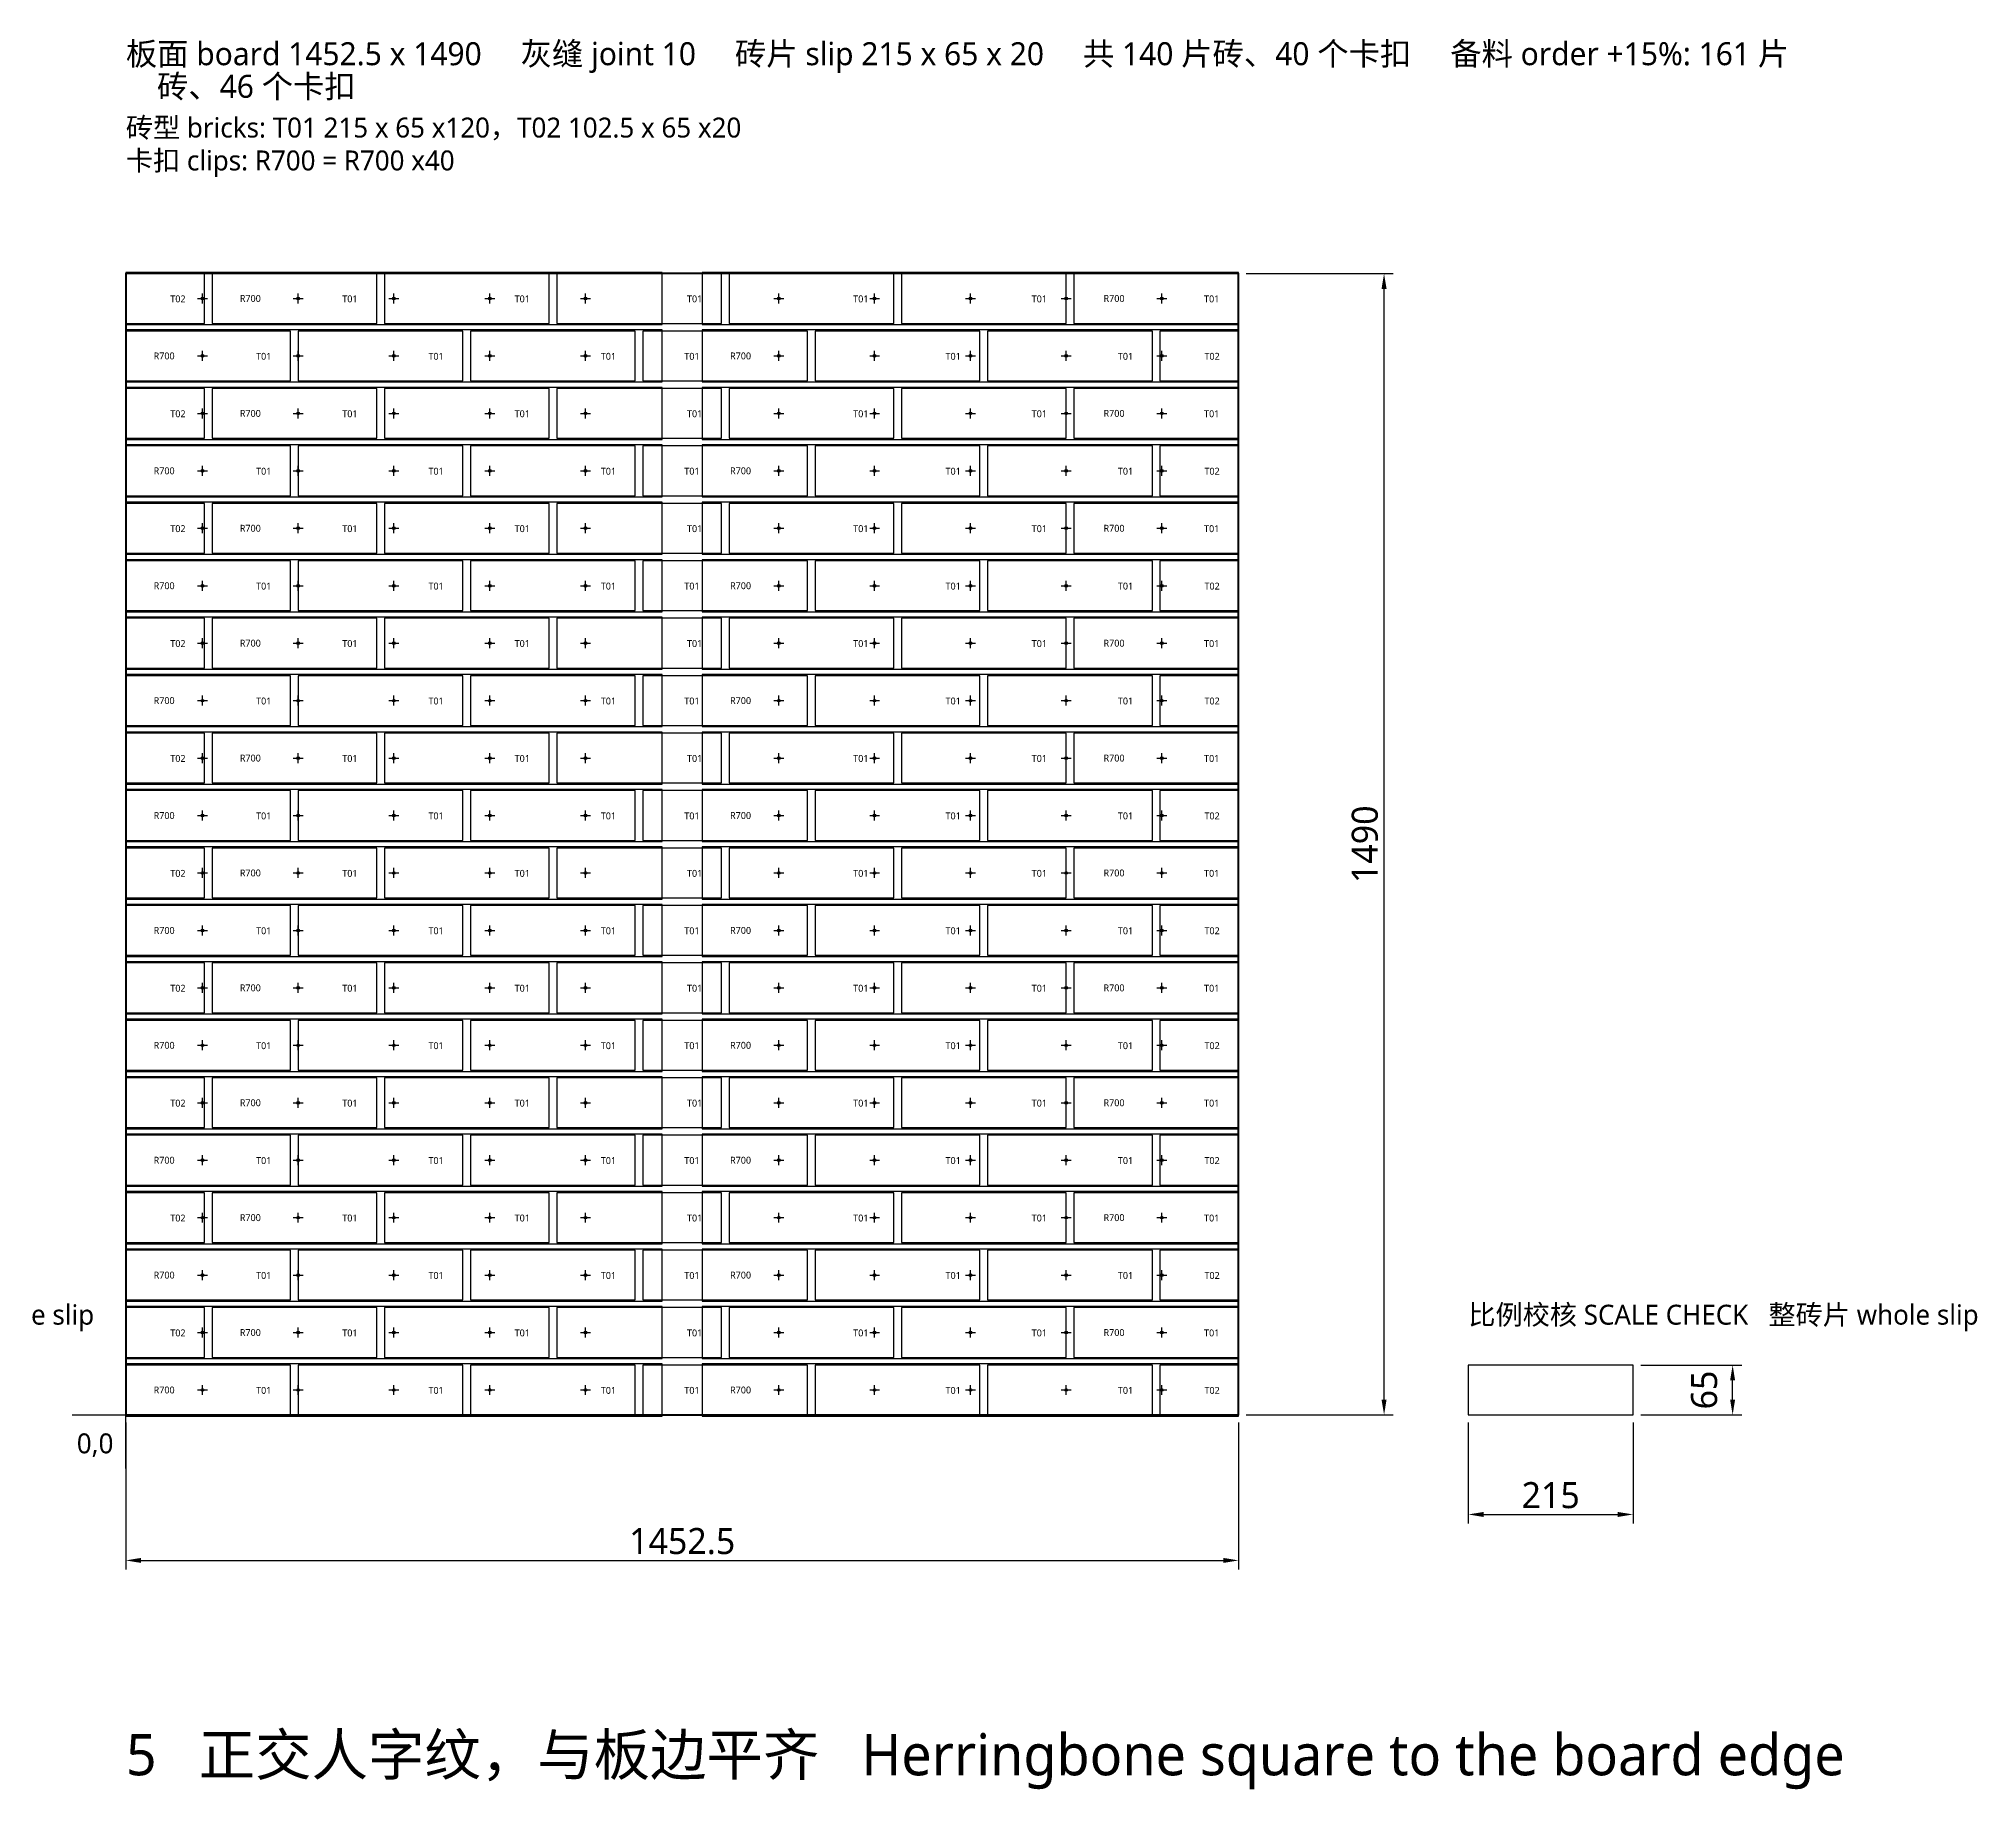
# Model space of a CAD drawing. Header units: millimetres. Extents: x -190 to 7814, y -8952 to 208.
# Drawn here: x 2459 to 4989, y -4371 to -2085 of the extents above; entities that cross this region are included whole.
import ezdxf
from ezdxf.enums import TextEntityAlignment as Align

# ---------------------------------------------------------------- set-up
doc = ezdxf.new("R2010")
doc.units = ezdxf.units.MM
for name, color, linetype in [('BOARD', 7, 'Continuous'), ('DIM', 8, 'Continuous'), ('ORIGIN', 1, 'Continuous'), ('P2_CLIP', 5, 'Continuous'), ('P2_HOLE', 1, 'Continuous'), ('P2_SLIP', 7, 'Continuous'), ('P2_TXT_B', 7, 'Continuous'), ('P2_TXT_C', 5, 'Continuous'), ('TITLE', 7, 'Continuous')]:
    doc.layers.add(name, color=color, linetype=linetype)
doc.styles.add('CN', font='msyh.ttc')
doc.dimstyles.new('MM', dxfattribs={"dimtxt": 34, "dimasz": 20, "dimexe": 12, "dimexo": 10, "dimgap": 8, "dimtad": 1, "dimdec": 1, "dimdsep": 46, "dimtxsty": 'CN', "dimcen": 2.5, "dimazin": 3, "dimtfac": 1, "dimtmove": 0, "dimatfit": 3})

msp = doc.modelspace()

# ---------------------------------------------------------------- linework, layer by layer
at = {"layer": 'BOARD', "lineweight": 50}
msp.add_lwpolyline([(2572.5, -3882), (4025, -3882), (4025, -2392), (2572.5, -2392)], close=True, dxfattribs=at)
at = {"layer": 'DIM'}
msp.add_lwpolyline([(4325, -3882), (4540, -3882), (4540, -3817), (4325, -3817)], close=True, dxfattribs=at)
at = {"layer": 'ORIGIN'}
for p, q in [((2572.5, -3952), (2572.5, -3792)), ((2502.5, -3882), (2662.5, -3882))]:
    msp.add_line(p, q, dxfattribs=at)
at = {"layer": 'P2_CLIP'}
for points in [[(2572.5, -2458.5), (3272.5, -2458.5), (3272.5, -2390.5), (2572.5, -2390.5)], [(3325, -2458.5), (4025, -2458.5), (4025, -2390.5), (3325, -2390.5)], [(2572.5, -2533.5), (3272.5, -2533.5), (3272.5, -2465.5), (2572.5, -2465.5)], [(3325, -2533.5), (4025, -2533.5), (4025, -2465.5), (3325, -2465.5)], [(2572.5, -2608.5), (3272.5, -2608.5), (3272.5, -2540.5), (2572.5, -2540.5)], [(3325, -2608.5), (4025, -2608.5), (4025, -2540.5), (3325, -2540.5)], [(2572.5, -2683.5), (3272.5, -2683.5), (3272.5, -2615.5), (2572.5, -2615.5)], [(3325, -2683.5), (4025, -2683.5), (4025, -2615.5), (3325, -2615.5)], [(2572.5, -2758.5), (3272.5, -2758.5), (3272.5, -2690.5), (2572.5, -2690.5)], [(3325, -2758.5), (4025, -2758.5), (4025, -2690.5), (3325, -2690.5)], [(2572.5, -2833.5), (3272.5, -2833.5), (3272.5, -2765.5), (2572.5, -2765.5)], [(3325, -2833.5), (4025, -2833.5), (4025, -2765.5), (3325, -2765.5)], [(2572.5, -2908.5), (3272.5, -2908.5), (3272.5, -2840.5), (2572.5, -2840.5)], [(3325, -2908.5), (4025, -2908.5), (4025, -2840.5), (3325, -2840.5)], [(2572.5, -2983.5), (3272.5, -2983.5), (3272.5, -2915.5), (2572.5, -2915.5)], [(3325, -2983.5), (4025, -2983.5), (4025, -2915.5), (3325, -2915.5)], [(2572.5, -3058.5), (3272.5, -3058.5), (3272.5, -2990.5), (2572.5, -2990.5)], [(3325, -3058.5), (4025, -3058.5), (4025, -2990.5), (3325, -2990.5)], [(2572.5, -3133.5), (3272.5, -3133.5), (3272.5, -3065.5), (2572.5, -3065.5)], [(3325, -3133.5), (4025, -3133.5), (4025, -3065.5), (3325, -3065.5)], [(2572.5, -3208.5), (3272.5, -3208.5), (3272.5, -3140.5), (2572.5, -3140.5)], [(3325, -3208.5), (4025, -3208.5), (4025, -3140.5), (3325, -3140.5)], [(2572.5, -3283.5), (3272.5, -3283.5), (3272.5, -3215.5), (2572.5, -3215.5)], [(3325, -3283.5), (4025, -3283.5), (4025, -3215.5), (3325, -3215.5)], [(2572.5, -3358.5), (3272.5, -3358.5), (3272.5, -3290.5), (2572.5, -3290.5)], [(3325, -3358.5), (4025, -3358.5), (4025, -3290.5), (3325, -3290.5)], [(2572.5, -3433.5), (3272.5, -3433.5), (3272.5, -3365.5), (2572.5, -3365.5)], [(3325, -3433.5), (4025, -3433.5), (4025, -3365.5), (3325, -3365.5)], [(2572.5, -3508.5), (3272.5, -3508.5), (3272.5, -3440.5), (2572.5, -3440.5)], [(3325, -3508.5), (4025, -3508.5), (4025, -3440.5), (3325, -3440.5)], [(2572.5, -3583.5), (3272.5, -3583.5), (3272.5, -3515.5), (2572.5, -3515.5)], [(3325, -3583.5), (4025, -3583.5), (4025, -3515.5), (3325, -3515.5)], [(2572.5, -3658.5), (3272.5, -3658.5), (3272.5, -3590.5), (2572.5, -3590.5)], [(3325, -3658.5), (4025, -3658.5), (4025, -3590.5), (3325, -3590.5)], [(2572.5, -3733.5), (3272.5, -3733.5), (3272.5, -3665.5), (2572.5, -3665.5)], [(3325, -3733.5), (4025, -3733.5), (4025, -3665.5), (3325, -3665.5)], [(2572.5, -3808.5), (3272.5, -3808.5), (3272.5, -3740.5), (2572.5, -3740.5)], [(3325, -3808.5), (4025, -3808.5), (4025, -3740.5), (3325, -3740.5)], [(2572.5, -3883.5), (3272.5, -3883.5), (3272.5, -3815.5), (2572.5, -3815.5)], [(3325, -3883.5), (4025, -3883.5), (4025, -3815.5), (3325, -3815.5)]]:
    msp.add_lwpolyline(points, close=True, dxfattribs=at)
at = {"layer": 'P2_HOLE'}
for p, q in [((2666, -2424.5), (2679, -2424.5)), ((2672.5, -2431), (2672.5, -2418)), ((2791, -2424.5), (2804, -2424.5)), ((2797.5, -2431), (2797.5, -2418)), ((2916, -2424.5), (2929, -2424.5)), ((2922.5, -2431), (2922.5, -2418)), ((3041, -2424.5), (3054, -2424.5)), ((3047.5, -2431), (3047.5, -2418)), ((3166, -2424.5), (3179, -2424.5)), ((3172.5, -2431), (3172.5, -2418)), ((3418.5, -2424.5), (3431.5, -2424.5)), ((3425, -2431), (3425, -2418)), ((3543.5, -2424.5), (3556.5, -2424.5)), ((3550, -2431), (3550, -2418)), ((3668.5, -2424.5), (3681.5, -2424.5)), ((3675, -2431), (3675, -2418)), ((3793.5, -2424.5), (3806.5, -2424.5)), ((3800, -2431), (3800, -2418)), ((3918.5, -2424.5), (3931.5, -2424.5)), ((3925, -2431), (3925, -2418)), ((2666, -2499.5), (2679, -2499.5)), ((2672.5, -2506), (2672.5, -2493)), ((2791, -2499.5), (2804, -2499.5)), ((2797.5, -2506), (2797.5, -2493)), ((2916, -2499.5), (2929, -2499.5)), ((2922.5, -2506), (2922.5, -2493)), ((3041, -2499.5), (3054, -2499.5)), ((3047.5, -2506), (3047.5, -2493)), ((3166, -2499.5), (3179, -2499.5)), ((3172.5, -2506), (3172.5, -2493)), ((3418.5, -2499.5), (3431.5, -2499.5)), ((3425, -2506), (3425, -2493)), ((3543.5, -2499.5), (3556.5, -2499.5)), ((3550, -2506), (3550, -2493)), ((3668.5, -2499.5), (3681.5, -2499.5)), ((3675, -2506), (3675, -2493)), ((3793.5, -2499.5), (3806.5, -2499.5)), ((3800, -2506), (3800, -2493)), ((3918.5, -2499.5), (3931.5, -2499.5)), ((3925, -2506), (3925, -2493)), ((2666, -2574.5), (2679, -2574.5)), ((2672.5, -2581), (2672.5, -2568)), ((2791, -2574.5), (2804, -2574.5)), ((2797.5, -2581), (2797.5, -2568)), ((2916, -2574.5), (2929, -2574.5)), ((2922.5, -2581), (2922.5, -2568)), ((3041, -2574.5), (3054, -2574.5)), ((3047.5, -2581), (3047.5, -2568)), ((3166, -2574.5), (3179, -2574.5)), ((3172.5, -2581), (3172.5, -2568)), ((3418.5, -2574.5), (3431.5, -2574.5)), ((3425, -2581), (3425, -2568)), ((3543.5, -2574.5), (3556.5, -2574.5)), ((3550, -2581), (3550, -2568)), ((3668.5, -2574.5), (3681.5, -2574.5)), ((3675, -2581), (3675, -2568)), ((3793.5, -2574.5), (3806.5, -2574.5)), ((3800, -2581), (3800, -2568)), ((3918.5, -2574.5), (3931.5, -2574.5)), ((3925, -2581), (3925, -2568)), ((2666, -2649.5), (2679, -2649.5)), ((2672.5, -2656), (2672.5, -2643)), ((2791, -2649.5), (2804, -2649.5)), ((2797.5, -2656), (2797.5, -2643)), ((2916, -2649.5), (2929, -2649.5)), ((2922.5, -2656), (2922.5, -2643)), ((3041, -2649.5), (3054, -2649.5)), ((3047.5, -2656), (3047.5, -2643)), ((3166, -2649.5), (3179, -2649.5)), ((3172.5, -2656), (3172.5, -2643)), ((3418.5, -2649.5), (3431.5, -2649.5)), ((3425, -2656), (3425, -2643)), ((3543.5, -2649.5), (3556.5, -2649.5)), ((3550, -2656), (3550, -2643)), ((3668.5, -2649.5), (3681.5, -2649.5)), ((3675, -2656), (3675, -2643)), ((3793.5, -2649.5), (3806.5, -2649.5)), ((3800, -2656), (3800, -2643)), ((3918.5, -2649.5), (3931.5, -2649.5)), ((3925, -2656), (3925, -2643)), ((2666, -2724.5), (2679, -2724.5)), ((2672.5, -2731), (2672.5, -2718)), ((2791, -2724.5), (2804, -2724.5)), ((2797.5, -2731), (2797.5, -2718)), ((2916, -2724.5), (2929, -2724.5)), ((2922.5, -2731), (2922.5, -2718)), ((3041, -2724.5), (3054, -2724.5)), ((3047.5, -2731), (3047.5, -2718)), ((3166, -2724.5), (3179, -2724.5)), ((3172.5, -2731), (3172.5, -2718)), ((3418.5, -2724.5), (3431.5, -2724.5)), ((3425, -2731), (3425, -2718)), ((3543.5, -2724.5), (3556.5, -2724.5)), ((3550, -2731), (3550, -2718)), ((3668.5, -2724.5), (3681.5, -2724.5)), ((3675, -2731), (3675, -2718)), ((3793.5, -2724.5), (3806.5, -2724.5)), ((3800, -2731), (3800, -2718)), ((3918.5, -2724.5), (3931.5, -2724.5)), ((3925, -2731), (3925, -2718)), ((2666, -2799.5), (2679, -2799.5)), ((2672.5, -2806), (2672.5, -2793)), ((2791, -2799.5), (2804, -2799.5)), ((2797.5, -2806), (2797.5, -2793)), ((2916, -2799.5), (2929, -2799.5)), ((2922.5, -2806), (2922.5, -2793)), ((3041, -2799.5), (3054, -2799.5)), ((3047.5, -2806), (3047.5, -2793)), ((3166, -2799.5), (3179, -2799.5)), ((3172.5, -2806), (3172.5, -2793)), ((3418.5, -2799.5), (3431.5, -2799.5)), ((3425, -2806), (3425, -2793)), ((3543.5, -2799.5), (3556.5, -2799.5)), ((3550, -2806), (3550, -2793)), ((3668.5, -2799.5), (3681.5, -2799.5)), ((3675, -2806), (3675, -2793)), ((3793.5, -2799.5), (3806.5, -2799.5)), ((3800, -2806), (3800, -2793)), ((3918.5, -2799.5), (3931.5, -2799.5)), ((3925, -2806), (3925, -2793)), ((2666, -2874.5), (2679, -2874.5)), ((2672.5, -2881), (2672.5, -2868)), ((2791, -2874.5), (2804, -2874.5)), ((2797.5, -2881), (2797.5, -2868)), ((2916, -2874.5), (2929, -2874.5)), ((2922.5, -2881), (2922.5, -2868)), ((3041, -2874.5), (3054, -2874.5)), ((3047.5, -2881), (3047.5, -2868)), ((3166, -2874.5), (3179, -2874.5)), ((3172.5, -2881), (3172.5, -2868)), ((3418.5, -2874.5), (3431.5, -2874.5)), ((3425, -2881), (3425, -2868)), ((3543.5, -2874.5), (3556.5, -2874.5)), ((3550, -2881), (3550, -2868)), ((3668.5, -2874.5), (3681.5, -2874.5)), ((3675, -2881), (3675, -2868)), ((3793.5, -2874.5), (3806.5, -2874.5)), ((3800, -2881), (3800, -2868)), ((3918.5, -2874.5), (3931.5, -2874.5)), ((3925, -2881), (3925, -2868)), ((2666, -2949.5), (2679, -2949.5)), ((2672.5, -2956), (2672.5, -2943)), ((2791, -2949.5), (2804, -2949.5)), ((2797.5, -2956), (2797.5, -2943)), ((2916, -2949.5), (2929, -2949.5)), ((2922.5, -2956), (2922.5, -2943)), ((3041, -2949.5), (3054, -2949.5)), ((3047.5, -2956), (3047.5, -2943)), ((3166, -2949.5), (3179, -2949.5)), ((3172.5, -2956), (3172.5, -2943)), ((3418.5, -2949.5), (3431.5, -2949.5)), ((3425, -2956), (3425, -2943)), ((3543.5, -2949.5), (3556.5, -2949.5)), ((3550, -2956), (3550, -2943)), ((3668.5, -2949.5), (3681.5, -2949.5)), ((3675, -2956), (3675, -2943)), ((3793.5, -2949.5), (3806.5, -2949.5)), ((3800, -2956), (3800, -2943)), ((3918.5, -2949.5), (3931.5, -2949.5)), ((3925, -2956), (3925, -2943)), ((2666, -3024.5), (2679, -3024.5)), ((2672.5, -3031), (2672.5, -3018)), ((2791, -3024.5), (2804, -3024.5)), ((2797.5, -3031), (2797.5, -3018)), ((2916, -3024.5), (2929, -3024.5)), ((2922.5, -3031), (2922.5, -3018)), ((3041, -3024.5), (3054, -3024.5)), ((3047.5, -3031), (3047.5, -3018)), ((3166, -3024.5), (3179, -3024.5)), ((3172.5, -3031), (3172.5, -3018)), ((3418.5, -3024.5), (3431.5, -3024.5)), ((3425, -3031), (3425, -3018)), ((3543.5, -3024.5), (3556.5, -3024.5)), ((3550, -3031), (3550, -3018)), ((3668.5, -3024.5), (3681.5, -3024.5)), ((3675, -3031), (3675, -3018)), ((3793.5, -3024.5), (3806.5, -3024.5)), ((3800, -3031), (3800, -3018)), ((3918.5, -3024.5), (3931.5, -3024.5)), ((3925, -3031), (3925, -3018)), ((2666, -3099.5), (2679, -3099.5)), ((2672.5, -3106), (2672.5, -3093)), ((2791, -3099.5), (2804, -3099.5)), ((2797.5, -3106), (2797.5, -3093)), ((2916, -3099.5), (2929, -3099.5)), ((2922.5, -3106), (2922.5, -3093)), ((3041, -3099.5), (3054, -3099.5)), ((3047.5, -3106), (3047.5, -3093)), ((3166, -3099.5), (3179, -3099.5)), ((3172.5, -3106), (3172.5, -3093)), ((3418.5, -3099.5), (3431.5, -3099.5)), ((3425, -3106), (3425, -3093)), ((3543.5, -3099.5), (3556.5, -3099.5)), ((3550, -3106), (3550, -3093)), ((3668.5, -3099.5), (3681.5, -3099.5)), ((3675, -3106), (3675, -3093)), ((3793.5, -3099.5), (3806.5, -3099.5)), ((3800, -3106), (3800, -3093)), ((3918.5, -3099.5), (3931.5, -3099.5)), ((3925, -3106), (3925, -3093)), ((2666, -3174.5), (2679, -3174.5)), ((2672.5, -3181), (2672.5, -3168)), ((2791, -3174.5), (2804, -3174.5)), ((2797.5, -3181), (2797.5, -3168)), ((2916, -3174.5), (2929, -3174.5)), ((2922.5, -3181), (2922.5, -3168)), ((3041, -3174.5), (3054, -3174.5)), ((3047.5, -3181), (3047.5, -3168)), ((3166, -3174.5), (3179, -3174.5)), ((3172.5, -3181), (3172.5, -3168)), ((3418.5, -3174.5), (3431.5, -3174.5)), ((3425, -3181), (3425, -3168)), ((3543.5, -3174.5), (3556.5, -3174.5)), ((3550, -3181), (3550, -3168)), ((3668.5, -3174.5), (3681.5, -3174.5)), ((3675, -3181), (3675, -3168)), ((3793.5, -3174.5), (3806.5, -3174.5)), ((3800, -3181), (3800, -3168)), ((3918.5, -3174.5), (3931.5, -3174.5)), ((3925, -3181), (3925, -3168)), ((2666, -3249.5), (2679, -3249.5)), ((2672.5, -3256), (2672.5, -3243)), ((2791, -3249.5), (2804, -3249.5)), ((2797.5, -3256), (2797.5, -3243)), ((2916, -3249.5), (2929, -3249.5)), ((2922.5, -3256), (2922.5, -3243)), ((3041, -3249.5), (3054, -3249.5)), ((3047.5, -3256), (3047.5, -3243)), ((3166, -3249.5), (3179, -3249.5)), ((3172.5, -3256), (3172.5, -3243)), ((3418.5, -3249.5), (3431.5, -3249.5)), ((3425, -3256), (3425, -3243)), ((3543.5, -3249.5), (3556.5, -3249.5)), ((3550, -3256), (3550, -3243)), ((3668.5, -3249.5), (3681.5, -3249.5)), ((3675, -3256), (3675, -3243)), ((3793.5, -3249.5), (3806.5, -3249.5)), ((3800, -3256), (3800, -3243)), ((3918.5, -3249.5), (3931.5, -3249.5)), ((3925, -3256), (3925, -3243)), ((2666, -3324.5), (2679, -3324.5)), ((2672.5, -3331), (2672.5, -3318)), ((2791, -3324.5), (2804, -3324.5)), ((2797.5, -3331), (2797.5, -3318)), ((2916, -3324.5), (2929, -3324.5)), ((2922.5, -3331), (2922.5, -3318)), ((3041, -3324.5), (3054, -3324.5)), ((3047.5, -3331), (3047.5, -3318)), ((3166, -3324.5), (3179, -3324.5)), ((3172.5, -3331), (3172.5, -3318)), ((3418.5, -3324.5), (3431.5, -3324.5)), ((3425, -3331), (3425, -3318)), ((3543.5, -3324.5), (3556.5, -3324.5)), ((3550, -3331), (3550, -3318)), ((3668.5, -3324.5), (3681.5, -3324.5)), ((3675, -3331), (3675, -3318)), ((3793.5, -3324.5), (3806.5, -3324.5)), ((3800, -3331), (3800, -3318)), ((3918.5, -3324.5), (3931.5, -3324.5)), ((3925, -3331), (3925, -3318)), ((2666, -3399.5), (2679, -3399.5)), ((2672.5, -3406), (2672.5, -3393)), ((2791, -3399.5), (2804, -3399.5)), ((2797.5, -3406), (2797.5, -3393)), ((2916, -3399.5), (2929, -3399.5)), ((2922.5, -3406), (2922.5, -3393)), ((3041, -3399.5), (3054, -3399.5)), ((3047.5, -3406), (3047.5, -3393)), ((3166, -3399.5), (3179, -3399.5)), ((3172.5, -3406), (3172.5, -3393)), ((3418.5, -3399.5), (3431.5, -3399.5)), ((3425, -3406), (3425, -3393)), ((3543.5, -3399.5), (3556.5, -3399.5)), ((3550, -3406), (3550, -3393)), ((3668.5, -3399.5), (3681.5, -3399.5)), ((3675, -3406), (3675, -3393)), ((3793.5, -3399.5), (3806.5, -3399.5)), ((3800, -3406), (3800, -3393)), ((3918.5, -3399.5), (3931.5, -3399.5)), ((3925, -3406), (3925, -3393)), ((2666, -3474.5), (2679, -3474.5)), ((2672.5, -3481), (2672.5, -3468)), ((2791, -3474.5), (2804, -3474.5)), ((2797.5, -3481), (2797.5, -3468)), ((2916, -3474.5), (2929, -3474.5)), ((2922.5, -3481), (2922.5, -3468)), ((3041, -3474.5), (3054, -3474.5)), ((3047.5, -3481), (3047.5, -3468)), ((3166, -3474.5), (3179, -3474.5)), ((3172.5, -3481), (3172.5, -3468)), ((3418.5, -3474.5), (3431.5, -3474.5)), ((3425, -3481), (3425, -3468)), ((3543.5, -3474.5), (3556.5, -3474.5)), ((3550, -3481), (3550, -3468)), ((3668.5, -3474.5), (3681.5, -3474.5)), ((3675, -3481), (3675, -3468)), ((3793.5, -3474.5), (3806.5, -3474.5)), ((3800, -3481), (3800, -3468)), ((3918.5, -3474.5), (3931.5, -3474.5)), ((3925, -3481), (3925, -3468)), ((2666, -3549.5), (2679, -3549.5)), ((2672.5, -3556), (2672.5, -3543)), ((2791, -3549.5), (2804, -3549.5)), ((2797.5, -3556), (2797.5, -3543)), ((2916, -3549.5), (2929, -3549.5)), ((2922.5, -3556), (2922.5, -3543)), ((3041, -3549.5), (3054, -3549.5)), ((3047.5, -3556), (3047.5, -3543)), ((3166, -3549.5), (3179, -3549.5)), ((3172.5, -3556), (3172.5, -3543)), ((3418.5, -3549.5), (3431.5, -3549.5)), ((3425, -3556), (3425, -3543)), ((3543.5, -3549.5), (3556.5, -3549.5)), ((3550, -3556), (3550, -3543)), ((3668.5, -3549.5), (3681.5, -3549.5)), ((3675, -3556), (3675, -3543)), ((3793.5, -3549.5), (3806.5, -3549.5)), ((3800, -3556), (3800, -3543)), ((3918.5, -3549.5), (3931.5, -3549.5)), ((3925, -3556), (3925, -3543)), ((2672.5, -3631), (2672.5, -3618)), ((2797.5, -3631), (2797.5, -3618)), ((2922.5, -3631), (2922.5, -3618)), ((3047.5, -3631), (3047.5, -3618)), ((3172.5, -3631), (3172.5, -3618)), ((3425, -3631), (3425, -3618)), ((3550, -3631), (3550, -3618)), ((3675, -3631), (3675, -3618)), ((3800, -3631), (3800, -3618)), ((3925, -3631), (3925, -3618)), ((2666, -3624.5), (2679, -3624.5)), ((2791, -3624.5), (2804, -3624.5)), ((2916, -3624.5), (2929, -3624.5)), ((3041, -3624.5), (3054, -3624.5)), ((3166, -3624.5), (3179, -3624.5)), ((3418.5, -3624.5), (3431.5, -3624.5)), ((3543.5, -3624.5), (3556.5, -3624.5)), ((3668.5, -3624.5), (3681.5, -3624.5)), ((3793.5, -3624.5), (3806.5, -3624.5)), ((3918.5, -3624.5), (3931.5, -3624.5)), ((2672.5, -3706), (2672.5, -3693)), ((2797.5, -3706), (2797.5, -3693)), ((2922.5, -3706), (2922.5, -3693)), ((3047.5, -3706), (3047.5, -3693)), ((3172.5, -3706), (3172.5, -3693)), ((3425, -3706), (3425, -3693)), ((3550, -3706), (3550, -3693)), ((3675, -3706), (3675, -3693)), ((3800, -3706), (3800, -3693)), ((3925, -3706), (3925, -3693)), ((2666, -3699.5), (2679, -3699.5)), ((2791, -3699.5), (2804, -3699.5)), ((2916, -3699.5), (2929, -3699.5)), ((3041, -3699.5), (3054, -3699.5)), ((3166, -3699.5), (3179, -3699.5)), ((3418.5, -3699.5), (3431.5, -3699.5)), ((3543.5, -3699.5), (3556.5, -3699.5)), ((3668.5, -3699.5), (3681.5, -3699.5)), ((3793.5, -3699.5), (3806.5, -3699.5)), ((3918.5, -3699.5), (3931.5, -3699.5)), ((2672.5, -3781), (2672.5, -3768)), ((2797.5, -3781), (2797.5, -3768)), ((2922.5, -3781), (2922.5, -3768)), ((3047.5, -3781), (3047.5, -3768)), ((3172.5, -3781), (3172.5, -3768)), ((3425, -3781), (3425, -3768)), ((3550, -3781), (3550, -3768)), ((3675, -3781), (3675, -3768)), ((3800, -3781), (3800, -3768)), ((3925, -3781), (3925, -3768)), ((2666, -3774.5), (2679, -3774.5)), ((2791, -3774.5), (2804, -3774.5)), ((2916, -3774.5), (2929, -3774.5)), ((3041, -3774.5), (3054, -3774.5)), ((3166, -3774.5), (3179, -3774.5)), ((3418.5, -3774.5), (3431.5, -3774.5)), ((3543.5, -3774.5), (3556.5, -3774.5)), ((3668.5, -3774.5), (3681.5, -3774.5)), ((3793.5, -3774.5), (3806.5, -3774.5)), ((3918.5, -3774.5), (3931.5, -3774.5)), ((2672.5, -3856), (2672.5, -3843)), ((2797.5, -3856), (2797.5, -3843)), ((2922.5, -3856), (2922.5, -3843)), ((3047.5, -3856), (3047.5, -3843)), ((3172.5, -3856), (3172.5, -3843)), ((3425, -3856), (3425, -3843)), ((3550, -3856), (3550, -3843)), ((3675, -3856), (3675, -3843)), ((3800, -3856), (3800, -3843)), ((3925, -3856), (3925, -3843)), ((2666, -3849.5), (2679, -3849.5)), ((2791, -3849.5), (2804, -3849.5)), ((2916, -3849.5), (2929, -3849.5)), ((3041, -3849.5), (3054, -3849.5)), ((3166, -3849.5), (3179, -3849.5)), ((3418.5, -3849.5), (3431.5, -3849.5)), ((3543.5, -3849.5), (3556.5, -3849.5)), ((3668.5, -3849.5), (3681.5, -3849.5)), ((3793.5, -3849.5), (3806.5, -3849.5)), ((3918.5, -3849.5), (3931.5, -3849.5))]:
    msp.add_line(p, q, dxfattribs=at)
for centre in [(2672.5, -2424.5), (2797.5, -2424.5), (2922.5, -2424.5), (3047.5, -2424.5), (3172.5, -2424.5), (3425, -2424.5), (3550, -2424.5), (3675, -2424.5), (3800, -2424.5), (3925, -2424.5), (2672.5, -2499.5), (2797.5, -2499.5), (2922.5, -2499.5), (3047.5, -2499.5), (3172.5, -2499.5), (3425, -2499.5), (3550, -2499.5), (3675, -2499.5), (3800, -2499.5), (3925, -2499.5), (2672.5, -2574.5), (2797.5, -2574.5), (2922.5, -2574.5), (3047.5, -2574.5), (3172.5, -2574.5), (3425, -2574.5), (3550, -2574.5), (3675, -2574.5), (3800, -2574.5), (3925, -2574.5), (2672.5, -2649.5), (2797.5, -2649.5), (2922.5, -2649.5), (3047.5, -2649.5), (3172.5, -2649.5), (3425, -2649.5), (3550, -2649.5), (3675, -2649.5), (3800, -2649.5), (3925, -2649.5), (2672.5, -2724.5), (2797.5, -2724.5), (2922.5, -2724.5), (3047.5, -2724.5), (3172.5, -2724.5), (3425, -2724.5), (3550, -2724.5), (3675, -2724.5), (3800, -2724.5), (3925, -2724.5), (2672.5, -2799.5), (2797.5, -2799.5), (2922.5, -2799.5), (3047.5, -2799.5), (3172.5, -2799.5), (3425, -2799.5), (3550, -2799.5), (3675, -2799.5), (3800, -2799.5), (3925, -2799.5), (2672.5, -2874.5), (2797.5, -2874.5), (2922.5, -2874.5), (3047.5, -2874.5), (3172.5, -2874.5), (3425, -2874.5), (3550, -2874.5), (3675, -2874.5), (3800, -2874.5), (3925, -2874.5), (2672.5, -2949.5), (2797.5, -2949.5), (2922.5, -2949.5), (3047.5, -2949.5), (3172.5, -2949.5), (3425, -2949.5), (3550, -2949.5), (3675, -2949.5), (3800, -2949.5), (3925, -2949.5), (2672.5, -3024.5), (2797.5, -3024.5), (2922.5, -3024.5), (3047.5, -3024.5), (3172.5, -3024.5), (3425, -3024.5), (3550, -3024.5), (3675, -3024.5), (3800, -3024.5), (3925, -3024.5), (2672.5, -3099.5), (2797.5, -3099.5), (2922.5, -3099.5), (3047.5, -3099.5), (3172.5, -3099.5), (3425, -3099.5), (3550, -3099.5), (3675, -3099.5), (3800, -3099.5), (3925, -3099.5), (2672.5, -3174.5), (2797.5, -3174.5), (2922.5, -3174.5), (3047.5, -3174.5), (3172.5, -3174.5), (3425, -3174.5), (3550, -3174.5), (3675, -3174.5), (3800, -3174.5), (3925, -3174.5), (2672.5, -3249.5), (2797.5, -3249.5), (2922.5, -3249.5), (3047.5, -3249.5), (3172.5, -3249.5), (3425, -3249.5), (3550, -3249.5), (3675, -3249.5), (3800, -3249.5), (3925, -3249.5), (2672.5, -3324.5), (2797.5, -3324.5), (2922.5, -3324.5), (3047.5, -3324.5), (3172.5, -3324.5), (3425, -3324.5), (3550, -3324.5), (3675, -3324.5), (3800, -3324.5), (3925, -3324.5), (2672.5, -3399.5), (2797.5, -3399.5), (2922.5, -3399.5), (3047.5, -3399.5), (3172.5, -3399.5), (3425, -3399.5), (3550, -3399.5), (3675, -3399.5), (3800, -3399.5), (3925, -3399.5), (2672.5, -3474.5), (2797.5, -3474.5), (2922.5, -3474.5), (3047.5, -3474.5), (3172.5, -3474.5), (3425, -3474.5), (3550, -3474.5), (3675, -3474.5), (3800, -3474.5), (3925, -3474.5), (2672.5, -3549.5), (2797.5, -3549.5), (2922.5, -3549.5), (3047.5, -3549.5), (3172.5, -3549.5), (3425, -3549.5), (3550, -3549.5), (3675, -3549.5), (3800, -3549.5), (3925, -3549.5), (2672.5, -3624.5), (2797.5, -3624.5), (2922.5, -3624.5), (3047.5, -3624.5), (3172.5, -3624.5), (3425, -3624.5), (3550, -3624.5), (3675, -3624.5), (3800, -3624.5), (3925, -3624.5), (2672.5, -3699.5), (2797.5, -3699.5), (2922.5, -3699.5), (3047.5, -3699.5), (3172.5, -3699.5), (3425, -3699.5), (3550, -3699.5), (3675, -3699.5), (3800, -3699.5), (3925, -3699.5), (2672.5, -3774.5), (2797.5, -3774.5), (2922.5, -3774.5), (3047.5, -3774.5), (3172.5, -3774.5), (3425, -3774.5), (3550, -3774.5), (3675, -3774.5), (3800, -3774.5), (3925, -3774.5), (2672.5, -3849.5), (2797.5, -3849.5), (2922.5, -3849.5), (3047.5, -3849.5), (3172.5, -3849.5), (3425, -3849.5), (3550, -3849.5), (3675, -3849.5), (3800, -3849.5), (3925, -3849.5)]:
    msp.add_circle(centre, 1.75, dxfattribs=at)
at = {"layer": 'P2_SLIP'}
for points in [[(2572.5, -2457), (2675, -2457), (2675, -2392), (2572.5, -2392)], [(2685, -2457), (2900, -2457), (2900, -2392), (2685, -2392)], [(2910, -2457), (3125, -2457), (3125, -2392), (2910, -2392)], [(3135, -2457), (3350, -2457), (3350, -2392), (3135, -2392)], [(3360, -2457), (3575, -2457), (3575, -2392), (3360, -2392)], [(3585, -2457), (3800, -2457), (3800, -2392), (3585, -2392)], [(3810, -2457), (4025, -2457), (4025, -2392), (3810, -2392)], [(2572.5, -2532), (2787.5, -2532), (2787.5, -2467), (2572.5, -2467)], [(2797.5, -2532), (3012.5, -2532), (3012.5, -2467), (2797.5, -2467)], [(3022.5, -2532), (3237.5, -2532), (3237.5, -2467), (3022.5, -2467)], [(3247.5, -2532), (3462.5, -2532), (3462.5, -2467), (3247.5, -2467)], [(3472.5, -2532), (3687.5, -2532), (3687.5, -2467), (3472.5, -2467)], [(3697.5, -2532), (3912.5, -2532), (3912.5, -2467), (3697.5, -2467)], [(3922.5, -2532), (4025, -2532), (4025, -2467), (3922.5, -2467)], [(2572.5, -2607), (2675, -2607), (2675, -2542), (2572.5, -2542)], [(2685, -2607), (2900, -2607), (2900, -2542), (2685, -2542)], [(2910, -2607), (3125, -2607), (3125, -2542), (2910, -2542)], [(3135, -2607), (3350, -2607), (3350, -2542), (3135, -2542)], [(3360, -2607), (3575, -2607), (3575, -2542), (3360, -2542)], [(3585, -2607), (3800, -2607), (3800, -2542), (3585, -2542)], [(3810, -2607), (4025, -2607), (4025, -2542), (3810, -2542)], [(2572.5, -2682), (2787.5, -2682), (2787.5, -2617), (2572.5, -2617)], [(2797.5, -2682), (3012.5, -2682), (3012.5, -2617), (2797.5, -2617)], [(3022.5, -2682), (3237.5, -2682), (3237.5, -2617), (3022.5, -2617)], [(3247.5, -2682), (3462.5, -2682), (3462.5, -2617), (3247.5, -2617)], [(3472.5, -2682), (3687.5, -2682), (3687.5, -2617), (3472.5, -2617)], [(3697.5, -2682), (3912.5, -2682), (3912.5, -2617), (3697.5, -2617)], [(3922.5, -2682), (4025, -2682), (4025, -2617), (3922.5, -2617)], [(2572.5, -2757), (2675, -2757), (2675, -2692), (2572.5, -2692)], [(2685, -2757), (2900, -2757), (2900, -2692), (2685, -2692)], [(2910, -2757), (3125, -2757), (3125, -2692), (2910, -2692)], [(3135, -2757), (3350, -2757), (3350, -2692), (3135, -2692)], [(3360, -2757), (3575, -2757), (3575, -2692), (3360, -2692)], [(3585, -2757), (3800, -2757), (3800, -2692), (3585, -2692)], [(3810, -2757), (4025, -2757), (4025, -2692), (3810, -2692)], [(2572.5, -2832), (2787.5, -2832), (2787.5, -2767), (2572.5, -2767)], [(2797.5, -2832), (3012.5, -2832), (3012.5, -2767), (2797.5, -2767)], [(3022.5, -2832), (3237.5, -2832), (3237.5, -2767), (3022.5, -2767)], [(3247.5, -2832), (3462.5, -2832), (3462.5, -2767), (3247.5, -2767)], [(3472.5, -2832), (3687.5, -2832), (3687.5, -2767), (3472.5, -2767)], [(3697.5, -2832), (3912.5, -2832), (3912.5, -2767), (3697.5, -2767)], [(3922.5, -2832), (4025, -2832), (4025, -2767), (3922.5, -2767)], [(2572.5, -2907), (2675, -2907), (2675, -2842), (2572.5, -2842)], [(2685, -2907), (2900, -2907), (2900, -2842), (2685, -2842)], [(2910, -2907), (3125, -2907), (3125, -2842), (2910, -2842)], [(3135, -2907), (3350, -2907), (3350, -2842), (3135, -2842)], [(3360, -2907), (3575, -2907), (3575, -2842), (3360, -2842)], [(3585, -2907), (3800, -2907), (3800, -2842), (3585, -2842)], [(3810, -2907), (4025, -2907), (4025, -2842), (3810, -2842)], [(2572.5, -2982), (2787.5, -2982), (2787.5, -2917), (2572.5, -2917)], [(2797.5, -2982), (3012.5, -2982), (3012.5, -2917), (2797.5, -2917)], [(3022.5, -2982), (3237.5, -2982), (3237.5, -2917), (3022.5, -2917)], [(3247.5, -2982), (3462.5, -2982), (3462.5, -2917), (3247.5, -2917)], [(3472.5, -2982), (3687.5, -2982), (3687.5, -2917), (3472.5, -2917)], [(3697.5, -2982), (3912.5, -2982), (3912.5, -2917), (3697.5, -2917)], [(3922.5, -2982), (4025, -2982), (4025, -2917), (3922.5, -2917)], [(2572.5, -3057), (2675, -3057), (2675, -2992), (2572.5, -2992)], [(2685, -3057), (2900, -3057), (2900, -2992), (2685, -2992)], [(2910, -3057), (3125, -3057), (3125, -2992), (2910, -2992)], [(3135, -3057), (3350, -3057), (3350, -2992), (3135, -2992)], [(3360, -3057), (3575, -3057), (3575, -2992), (3360, -2992)], [(3585, -3057), (3800, -3057), (3800, -2992), (3585, -2992)], [(3810, -3057), (4025, -3057), (4025, -2992), (3810, -2992)], [(2572.5, -3132), (2787.5, -3132), (2787.5, -3067), (2572.5, -3067)], [(2797.5, -3132), (3012.5, -3132), (3012.5, -3067), (2797.5, -3067)], [(3022.5, -3132), (3237.5, -3132), (3237.5, -3067), (3022.5, -3067)], [(3247.5, -3132), (3462.5, -3132), (3462.5, -3067), (3247.5, -3067)], [(3472.5, -3132), (3687.5, -3132), (3687.5, -3067), (3472.5, -3067)], [(3697.5, -3132), (3912.5, -3132), (3912.5, -3067), (3697.5, -3067)], [(3922.5, -3132), (4025, -3132), (4025, -3067), (3922.5, -3067)], [(2572.5, -3207), (2675, -3207), (2675, -3142), (2572.5, -3142)], [(2685, -3207), (2900, -3207), (2900, -3142), (2685, -3142)], [(2910, -3207), (3125, -3207), (3125, -3142), (2910, -3142)], [(3135, -3207), (3350, -3207), (3350, -3142), (3135, -3142)], [(3360, -3207), (3575, -3207), (3575, -3142), (3360, -3142)], [(3585, -3207), (3800, -3207), (3800, -3142), (3585, -3142)], [(3810, -3207), (4025, -3207), (4025, -3142), (3810, -3142)], [(2572.5, -3282), (2787.5, -3282), (2787.5, -3217), (2572.5, -3217)], [(2797.5, -3282), (3012.5, -3282), (3012.5, -3217), (2797.5, -3217)], [(3022.5, -3282), (3237.5, -3282), (3237.5, -3217), (3022.5, -3217)], [(3247.5, -3282), (3462.5, -3282), (3462.5, -3217), (3247.5, -3217)], [(3472.5, -3282), (3687.5, -3282), (3687.5, -3217), (3472.5, -3217)], [(3697.5, -3282), (3912.5, -3282), (3912.5, -3217), (3697.5, -3217)], [(3922.5, -3282), (4025, -3282), (4025, -3217), (3922.5, -3217)], [(2572.5, -3357), (2675, -3357), (2675, -3292), (2572.5, -3292)], [(2685, -3357), (2900, -3357), (2900, -3292), (2685, -3292)], [(2910, -3357), (3125, -3357), (3125, -3292), (2910, -3292)], [(3135, -3357), (3350, -3357), (3350, -3292), (3135, -3292)], [(3360, -3357), (3575, -3357), (3575, -3292), (3360, -3292)], [(3585, -3357), (3800, -3357), (3800, -3292), (3585, -3292)], [(3810, -3357), (4025, -3357), (4025, -3292), (3810, -3292)], [(2572.5, -3432), (2787.5, -3432), (2787.5, -3367), (2572.5, -3367)], [(2797.5, -3432), (3012.5, -3432), (3012.5, -3367), (2797.5, -3367)], [(3022.5, -3432), (3237.5, -3432), (3237.5, -3367), (3022.5, -3367)], [(3247.5, -3432), (3462.5, -3432), (3462.5, -3367), (3247.5, -3367)], [(3472.5, -3432), (3687.5, -3432), (3687.5, -3367), (3472.5, -3367)], [(3697.5, -3432), (3912.5, -3432), (3912.5, -3367), (3697.5, -3367)], [(3922.5, -3432), (4025, -3432), (4025, -3367), (3922.5, -3367)], [(2572.5, -3507), (2675, -3507), (2675, -3442), (2572.5, -3442)], [(2685, -3507), (2900, -3507), (2900, -3442), (2685, -3442)], [(2910, -3507), (3125, -3507), (3125, -3442), (2910, -3442)], [(3135, -3507), (3350, -3507), (3350, -3442), (3135, -3442)], [(3360, -3507), (3575, -3507), (3575, -3442), (3360, -3442)], [(3585, -3507), (3800, -3507), (3800, -3442), (3585, -3442)], [(3810, -3507), (4025, -3507), (4025, -3442), (3810, -3442)], [(2572.5, -3582), (2787.5, -3582), (2787.5, -3517), (2572.5, -3517)], [(2797.5, -3582), (3012.5, -3582), (3012.5, -3517), (2797.5, -3517)], [(3022.5, -3582), (3237.5, -3582), (3237.5, -3517), (3022.5, -3517)], [(3247.5, -3582), (3462.5, -3582), (3462.5, -3517), (3247.5, -3517)], [(3472.5, -3582), (3687.5, -3582), (3687.5, -3517), (3472.5, -3517)], [(3697.5, -3582), (3912.5, -3582), (3912.5, -3517), (3697.5, -3517)], [(3922.5, -3582), (4025, -3582), (4025, -3517), (3922.5, -3517)], [(2572.5, -3657), (2675, -3657), (2675, -3592), (2572.5, -3592)], [(2685, -3657), (2900, -3657), (2900, -3592), (2685, -3592)], [(2910, -3657), (3125, -3657), (3125, -3592), (2910, -3592)], [(3135, -3657), (3350, -3657), (3350, -3592), (3135, -3592)], [(3360, -3657), (3575, -3657), (3575, -3592), (3360, -3592)], [(3585, -3657), (3800, -3657), (3800, -3592), (3585, -3592)], [(3810, -3657), (4025, -3657), (4025, -3592), (3810, -3592)], [(2572.5, -3732), (2787.5, -3732), (2787.5, -3667), (2572.5, -3667)], [(2797.5, -3732), (3012.5, -3732), (3012.5, -3667), (2797.5, -3667)], [(3022.5, -3732), (3237.5, -3732), (3237.5, -3667), (3022.5, -3667)], [(3247.5, -3732), (3462.5, -3732), (3462.5, -3667), (3247.5, -3667)], [(3472.5, -3732), (3687.5, -3732), (3687.5, -3667), (3472.5, -3667)], [(3697.5, -3732), (3912.5, -3732), (3912.5, -3667), (3697.5, -3667)], [(3922.5, -3732), (4025, -3732), (4025, -3667), (3922.5, -3667)], [(2572.5, -3807), (2675, -3807), (2675, -3742), (2572.5, -3742)], [(2685, -3807), (2900, -3807), (2900, -3742), (2685, -3742)], [(2910, -3807), (3125, -3807), (3125, -3742), (2910, -3742)], [(3135, -3807), (3350, -3807), (3350, -3742), (3135, -3742)], [(3360, -3807), (3575, -3807), (3575, -3742), (3360, -3742)], [(3585, -3807), (3800, -3807), (3800, -3742), (3585, -3742)], [(3810, -3807), (4025, -3807), (4025, -3742), (3810, -3742)], [(2572.5, -3882), (2787.5, -3882), (2787.5, -3817), (2572.5, -3817)], [(2797.5, -3882), (3012.5, -3882), (3012.5, -3817), (2797.5, -3817)], [(3022.5, -3882), (3237.5, -3882), (3237.5, -3817), (3022.5, -3817)], [(3247.5, -3882), (3462.5, -3882), (3462.5, -3817), (3247.5, -3817)], [(3472.5, -3882), (3687.5, -3882), (3687.5, -3817), (3472.5, -3817)], [(3697.5, -3882), (3912.5, -3882), (3912.5, -3817), (3697.5, -3817)], [(3922.5, -3882), (4025, -3882), (4025, -3817), (3922.5, -3817)]]:
    msp.add_lwpolyline(points, close=True, dxfattribs=at)

# ---------------------------------------------------------------- texts
at = {"layer": 'DIM', "style": 'CN'}
for p in [(1865, -3772), (4325, -3772)]:
    msp.add_text('比例校核 SCALE CHECK   整砖片 whole slip', height=26, dxfattribs=at).set_placement(p, align=Align.BOTTOM_LEFT)
at = {"layer": 'ORIGIN', "style": 'CN'}
msp.add_text('0,0', height=26, dxfattribs=at).set_placement((2508.5, -3940), align=Align.BOTTOM_LEFT)
at = {"layer": 'P2_TXT_B', "style": 'CN'}
for s, p in [('T02', (2640.5, -2425)), ('T01', (2865, -2425)), ('T01', (3090, -2425)), ('T01', (3315, -2425)), ('T01', (3532, -2425)), ('T01', (3765, -2425)), ('T01', (3990, -2425)), ('T01', (2752.5, -2500)), ('T01', (2977.5, -2500)), ('T01', (3202.5, -2500)), ('T01', (3311.5, -2500)), ('T01', (3652.5, -2500)), ('T01', (3877.5, -2500)), ('T02', (3990.5, -2500)), ('T02', (2640.5, -2575)), ('T01', (2865, -2575)), ('T01', (3090, -2575)), ('T01', (3315, -2575)), ('T01', (3532, -2575)), ('T01', (3765, -2575)), ('T01', (3990, -2575)), ('T01', (2752.5, -2650)), ('T01', (2977.5, -2650)), ('T01', (3202.5, -2650)), ('T01', (3311.5, -2650)), ('T01', (3652.5, -2650)), ('T01', (3877.5, -2650)), ('T02', (3990.5, -2650)), ('T02', (2640.5, -2725)), ('T01', (2865, -2725)), ('T01', (3090, -2725)), ('T01', (3315, -2725)), ('T01', (3532, -2725)), ('T01', (3765, -2725)), ('T01', (3990, -2725)), ('T01', (2752.5, -2800)), ('T01', (2977.5, -2800)), ('T01', (3202.5, -2800)), ('T01', (3311.5, -2800)), ('T01', (3652.5, -2800)), ('T01', (3877.5, -2800)), ('T02', (3990.5, -2800)), ('T02', (2640.5, -2875)), ('T01', (2865, -2875)), ('T01', (3090, -2875)), ('T01', (3315, -2875)), ('T01', (3532, -2875)), ('T01', (3765, -2875)), ('T01', (3990, -2875)), ('T01', (2752.5, -2950)), ('T01', (2977.5, -2950)), ('T01', (3202.5, -2950)), ('T01', (3311.5, -2950)), ('T01', (3652.5, -2950)), ('T01', (3877.5, -2950)), ('T02', (3990.5, -2950)), ('T02', (2640.5, -3025)), ('T01', (2865, -3025)), ('T01', (3090, -3025)), ('T01', (3315, -3025)), ('T01', (3532, -3025)), ('T01', (3765, -3025)), ('T01', (3990, -3025)), ('T01', (2752.5, -3100)), ('T01', (2977.5, -3100)), ('T01', (3202.5, -3100)), ('T01', (3311.5, -3100)), ('T01', (3652.5, -3100)), ('T01', (3877.5, -3100)), ('T02', (3990.5, -3100)), ('T02', (2640.5, -3175)), ('T01', (2865, -3175)), ('T01', (3090, -3175)), ('T01', (3315, -3175)), ('T01', (3532, -3175)), ('T01', (3765, -3175)), ('T01', (3990, -3175)), ('T01', (2752.5, -3250)), ('T01', (2977.5, -3250)), ('T01', (3202.5, -3250)), ('T01', (3311.5, -3250)), ('T01', (3652.5, -3250)), ('T01', (3877.5, -3250)), ('T02', (3990.5, -3250)), ('T02', (2640.5, -3325)), ('T01', (2865, -3325)), ('T01', (3090, -3325)), ('T01', (3315, -3325)), ('T01', (3532, -3325)), ('T01', (3765, -3325)), ('T01', (3990, -3325)), ('T01', (2752.5, -3400)), ('T01', (2977.5, -3400)), ('T01', (3202.5, -3400)), ('T01', (3311.5, -3400)), ('T01', (3652.5, -3400)), ('T01', (3877.5, -3400)), ('T02', (3990.5, -3400)), ('T02', (2640.5, -3475)), ('T01', (2865, -3475)), ('T01', (3090, -3475)), ('T01', (3315, -3475)), ('T01', (3532, -3475)), ('T01', (3765, -3475)), ('T01', (3990, -3475)), ('T01', (2752.5, -3550)), ('T01', (2977.5, -3550)), ('T01', (3202.5, -3550)), ('T01', (3311.5, -3550)), ('T01', (3652.5, -3550)), ('T01', (3877.5, -3550)), ('T02', (3990.5, -3550)), ('T02', (2640.5, -3625)), ('T01', (2865, -3625)), ('T01', (3090, -3625)), ('T01', (3315, -3625)), ('T01', (3532, -3625)), ('T01', (3765, -3625)), ('T01', (3990, -3625)), ('T01', (2752.5, -3700)), ('T01', (2977.5, -3700)), ('T01', (3202.5, -3700)), ('T01', (3311.5, -3700)), ('T01', (3652.5, -3700)), ('T01', (3877.5, -3700)), ('T02', (3990.5, -3700)), ('T02', (2640.5, -3775)), ('T01', (2865, -3775)), ('T01', (3090, -3775)), ('T01', (3315, -3775)), ('T01', (3532, -3775)), ('T01', (3765, -3775)), ('T01', (3990, -3775)), ('T01', (2752.5, -3850)), ('T01', (2977.5, -3850)), ('T01', (3202.5, -3850)), ('T01', (3311.5, -3850)), ('T01', (3652.5, -3850)), ('T01', (3877.5, -3850)), ('T02', (3990.5, -3850))]:
    msp.add_text(s, height=9, dxfattribs=at).set_placement(p, align=Align.MIDDLE_CENTER)
at = {"layer": 'P2_TXT_C', "style": 'CN'}
for p in [(2735, -2424.5), (3862.5, -2424.5), (2622.5, -2499.5), (3375, -2499.5), (2735, -2574.5), (3862.5, -2574.5), (2622.5, -2649.5), (3375, -2649.5), (2735, -2724.5), (3862.5, -2724.5), (2622.5, -2799.5), (3375, -2799.5), (2735, -2874.5), (3862.5, -2874.5), (2622.5, -2949.5), (3375, -2949.5), (2735, -3024.5), (3862.5, -3024.5), (2622.5, -3099.5), (3375, -3099.5), (2735, -3174.5), (3862.5, -3174.5), (2622.5, -3249.5), (3375, -3249.5), (2735, -3324.5), (3862.5, -3324.5), (2622.5, -3399.5), (3375, -3399.5), (2735, -3474.5), (3862.5, -3474.5), (2622.5, -3549.5), (3375, -3549.5), (2735, -3624.5), (3862.5, -3624.5), (2622.5, -3699.5), (3375, -3699.5), (2735, -3774.5), (3862.5, -3774.5), (2622.5, -3849.5), (3375, -3849.5)]:
    msp.add_text('R700', height=9, dxfattribs=at).set_placement(p, align=Align.MIDDLE_CENTER)
at = {"layer": 'TITLE', "style": 'CN'}
for s, height, p in [('板面 board 1452.5 x 1490     灰缝 joint 10     砖片 slip 215 x 65 x 20     共 140 片砖、40 个卡扣     备料 order +15%: 161 片', 30, (2572.5, -2128.96)), ('    砖、46 个卡扣', 30, (2572.5, -2171.56)), ('砖型 bricks: T01 215 x 65 x120，T02 102.5 x 65 x20', 26, (2572.5, -2222.16)), ('卡扣 clips: R700 = R700 x40', 26, (2572.5, -2265.08)), ('5   正交人字纹，与板边平齐   Herringbone square to the board edge', 54, (2572.5, -4368.78))]:
    msp.add_text(s, height=height, dxfattribs=at).set_placement(p, align=Align.BOTTOM_LEFT)

# ---------------------------------------------------------------- dimensions: what is measured, and where the dimension line sits
at = {"layer": 'DIM'}
for base, p1, p2 in [((4215, -3882), (4025, -3882), (4025, -2392)), ((4670, -3882), (4540, -3882), (4540, -3817))]:
    msp.add_linear_dim(base=base, p1=p1, p2=p2, angle=90, dimstyle='MM', dxfattribs=at).render()
for base, p1, p2 in [((2572.5, -4072), (2572.5, -3882), (4025, -3882)), ((4325, -4012), (4325, -3882), (4540, -3882))]:
    msp.add_linear_dim(base=base, p1=p1, p2=p2, dimstyle='MM', dxfattribs=at).render()

doc.saveas('drawing.dxf')
